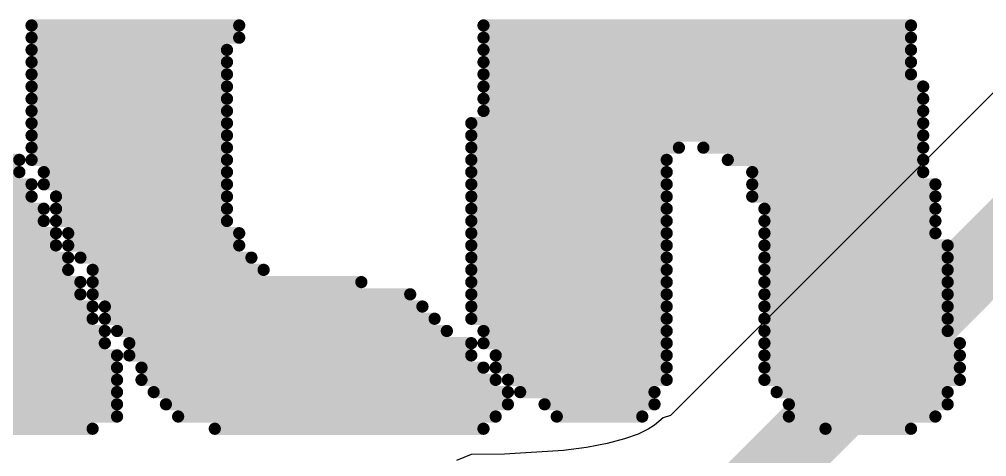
# Model space of a CAD drawing. Header units: millimetres. Extents: x 55.2 to 76.6, y 56.7 to 78.1.
# Drawn here: x 63.073 to 65.084, y 60.475 to 61.384 of the extents above; entities that cross this region are included whole.
import ezdxf

# ---------------------------------------------------------------- set-up
doc = ezdxf.new("R2010")
doc.units = ezdxf.units.MM
for name, color, linetype in [('BottomLayer', 5, 'Continuous'), ('Mechanical1', 6, 'Continuous'), ('TopSolder', 216, 'Continuous')]:
    doc.layers.add(name, color=color, linetype=linetype)

msp = doc.modelspace()

# ---------------------------------------------------------------- linework, layer by layer
at = {"layer": 'BottomLayer'}
for p, q in [((65.132, 61.2655), (64.4269, 60.5603)), ((64.4113, 60.5553), (64.3937, 60.5403)), ((64.4269, 60.5603), (64.4113, 60.5553)), ((64.3801, 60.5316), (64.3592, 60.5217)), ((64.3937, 60.5403), (64.3801, 60.5316)), ((64.3309, 60.5116), (64.2951, 60.5021)), ((64.3592, 60.5217), (64.3309, 60.5116)), ((64.2042, 60.4874), (64.0818, 60.4798)), ((64.2522, 60.4938), (64.2042, 60.4874)), ((64.2951, 60.5021), (64.2522, 60.4938)), ((64.012, 60.4793), (63.9815, 60.4665)), ((64.0818, 60.4798), (64.012, 60.4793))]:
    msp.add_line(p, q, dxfattribs=at)
at = {"layer": 'BottomLayer', "const_width": 0.15}
msp.add_lwpolyline([(64.008, 59.817), (65.3841, 61.1931)], dxfattribs=at)
at = {"layer": 'Mechanical1', "const_width": 0.2}
msp.add_lwpolyline([(75.913, 67.437, 1), (55.913, 67.437, 1)], format="xyb", close=True, dxfattribs=at)
at = {"layer": 'TopSolder'}
for points, const_width in [([(75.913, 67.437, 1), (55.913, 67.437, 1)], 1.4), ([(63.0917, 61.3709, 1), (63.1044, 61.3709, 1)], 0.0127), ([(63.5235, 61.3709, 1), (63.5362, 61.3709, 1)], 0.0127), ([(64.0315, 61.3709, 1), (64.0442, 61.3709, 1)], 0.0127), ([(64.9205, 61.3709, 1), (64.9332, 61.3709, 1)], 0.0127), ([(63.0917, 61.3455, 1), (63.1044, 61.3455, 1)], 0.0127), ([(63.5235, 61.3455, 1), (63.5362, 61.3455, 1)], 0.0127), ([(64.0315, 61.3455, 1), (64.0442, 61.3455, 1)], 0.0127), ([(64.9205, 61.3455, 1), (64.9332, 61.3455, 1)], 0.0127), ([(63.0917, 61.3201, 1), (63.1044, 61.3201, 1)], 0.0127), ([(63.4981, 61.3201, 1), (63.5108, 61.3201, 1)], 0.0127), ([(64.0315, 61.3201, 1), (64.0442, 61.3201, 1)], 0.0127), ([(64.9205, 61.3201, 1), (64.9332, 61.3201, 1)], 0.0127), ([(63.0917, 61.2947, 1), (63.1044, 61.2947, 1)], 0.0127), ([(63.4981, 61.2947, 1), (63.5108, 61.2947, 1)], 0.0127), ([(64.0315, 61.2947, 1), (64.0442, 61.2947, 1)], 0.0127), ([(64.9205, 61.2947, 1), (64.9332, 61.2947, 1)], 0.0127), ([(63.0917, 61.2693, 1), (63.1044, 61.2693, 1)], 0.0127), ([(63.4981, 61.2693, 1), (63.5108, 61.2693, 1)], 0.0127), ([(64.0315, 61.2693, 1), (64.0442, 61.2693, 1)], 0.0127), ([(64.9205, 61.2693, 1), (64.9332, 61.2693, 1)], 0.0127), ([(63.0917, 61.2439, 1), (63.1044, 61.2439, 1)], 0.0127), ([(63.4981, 61.2439, 1), (63.5108, 61.2439, 1)], 0.0127), ([(64.0315, 61.2439, 1), (64.0442, 61.2439, 1)], 0.0127), ([(64.9459, 61.2439, 1), (64.9586, 61.2439, 1)], 0.0127), ([(63.0917, 61.2185, 1), (63.1044, 61.2185, 1)], 0.0127), ([(63.4981, 61.2185, 1), (63.5108, 61.2185, 1)], 0.0127), ([(64.0315, 61.2185, 1), (64.0442, 61.2185, 1)], 0.0127), ([(64.9459, 61.2185, 1), (64.9586, 61.2185, 1)], 0.0127), ([(63.0917, 61.1931, 1), (63.1044, 61.1931, 1)], 0.0127), ([(63.4981, 61.1931, 1), (63.5108, 61.1931, 1)], 0.0127), ([(64.0315, 61.1931, 1), (64.0442, 61.1931, 1)], 0.0127), ([(64.9459, 61.1931, 1), (64.9586, 61.1931, 1)], 0.0127), ([(63.0917, 61.1677, 1), (63.1044, 61.1677, 1)], 0.0127), ([(63.4981, 61.1677, 1), (63.5108, 61.1677, 1)], 0.0127), ([(64.0061, 61.1677, 1), (64.0188, 61.1677, 1)], 0.0127), ([(64.9459, 61.1677, 1), (64.9586, 61.1677, 1)], 0.0127), ([(63.0917, 61.1423, 1), (63.1044, 61.1423, 1)], 0.0127), ([(63.4981, 61.1423, 1), (63.5108, 61.1423, 1)], 0.0127), ([(64.0061, 61.1423, 1), (64.0188, 61.1423, 1)], 0.0127), ([(64.9459, 61.1423, 1), (64.9586, 61.1423, 1)], 0.0127), ([(63.0917, 61.1169, 1), (63.1044, 61.1169, 1)], 0.0127), ([(63.4981, 61.1169, 1), (63.5108, 61.1169, 1)], 0.0127), ([(64.0061, 61.1169, 1), (64.0188, 61.1169, 1)], 0.0127), ([(64.4379, 61.1169, 1), (64.4506, 61.1169, 1)], 0.0127), ([(64.4887, 61.1169, 1), (64.5014, 61.1169, 1)], 0.0127), ([(64.9459, 61.1169, 1), (64.9586, 61.1169, 1)], 0.0127), ([(63.0663, 61.0915, 1), (63.079, 61.0915, 1)], 0.0127), ([(63.0917, 61.0915, 1), (63.1044, 61.0915, 1)], 0.0127), ([(63.4981, 61.0915, 1), (63.5108, 61.0915, 1)], 0.0127), ([(64.0061, 61.0915, 1), (64.0188, 61.0915, 1)], 0.0127), ([(64.4125, 61.0915, 1), (64.4252, 61.0915, 1)], 0.0127), ([(64.5395, 61.0915, 1), (64.5522, 61.0915, 1)], 0.0127), ([(64.9459, 61.0915, 1), (64.9586, 61.0915, 1)], 0.0127), ([(63.0663, 61.0661, 1), (63.079, 61.0661, 1)], 0.0127), ([(63.1171, 61.0661, 1), (63.1298, 61.0661, 1)], 0.0127), ([(63.4981, 61.0661, 1), (63.5108, 61.0661, 1)], 0.0127), ([(64.0061, 61.0661, 1), (64.0188, 61.0661, 1)], 0.0127), ([(64.4125, 61.0661, 1), (64.4252, 61.0661, 1)], 0.0127), ([(64.5903, 61.0661, 1), (64.603, 61.0661, 1)], 0.0127), ([(64.9459, 61.0661, 1), (64.9586, 61.0661, 1)], 0.0127), ([(63.0917, 61.0407, 1), (63.1044, 61.0407, 1)], 0.0127), ([(63.1171, 61.0407, 1), (63.1298, 61.0407, 1)], 0.0127), ([(63.4981, 61.0407, 1), (63.5108, 61.0407, 1)], 0.0127), ([(64.0061, 61.0407, 1), (64.0188, 61.0407, 1)], 0.0127), ([(64.4125, 61.0407, 1), (64.4252, 61.0407, 1)], 0.0127), ([(64.5903, 61.0407, 1), (64.603, 61.0407, 1)], 0.0127), ([(64.9713, 61.0407, 1), (64.984, 61.0407, 1)], 0.0127), ([(63.0917, 61.0153, 1), (63.1044, 61.0153, 1)], 0.0127), ([(63.1425, 61.0153, 1), (63.1552, 61.0153, 1)], 0.0127), ([(63.4981, 61.0153, 1), (63.5108, 61.0153, 1)], 0.0127), ([(64.0061, 61.0153, 1), (64.0188, 61.0153, 1)], 0.0127), ([(64.4125, 61.0153, 1), (64.4252, 61.0153, 1)], 0.0127), ([(64.5903, 61.0153, 1), (64.603, 61.0153, 1)], 0.0127), ([(64.9713, 61.0153, 1), (64.984, 61.0153, 1)], 0.0127), ([(63.1171, 60.9899, 1), (63.1298, 60.9899, 1)], 0.0127), ([(63.1425, 60.9899, 1), (63.1552, 60.9899, 1)], 0.0127), ([(63.4981, 60.9899, 1), (63.5108, 60.9899, 1)], 0.0127), ([(64.0061, 60.9899, 1), (64.0188, 60.9899, 1)], 0.0127), ([(64.4125, 60.9899, 1), (64.4252, 60.9899, 1)], 0.0127), ([(64.6157, 60.9899, 1), (64.6284, 60.9899, 1)], 0.0127), ([(64.9713, 60.9899, 1), (64.984, 60.9899, 1)], 0.0127), ([(63.1171, 60.9645, 1), (63.1298, 60.9645, 1)], 0.0127), ([(63.1425, 60.9645, 1), (63.1552, 60.9645, 1)], 0.0127), ([(63.4981, 60.9645, 1), (63.5108, 60.9645, 1)], 0.0127), ([(64.0061, 60.9645, 1), (64.0188, 60.9645, 1)], 0.0127), ([(64.4125, 60.9645, 1), (64.4252, 60.9645, 1)], 0.0127), ([(64.6157, 60.9645, 1), (64.6284, 60.9645, 1)], 0.0127), ([(64.9713, 60.9645, 1), (64.984, 60.9645, 1)], 0.0127), ([(63.1425, 60.9391, 1), (63.1552, 60.9391, 1)], 0.0127), ([(63.1679, 60.9391, 1), (63.1806, 60.9391, 1)], 0.0127), ([(63.5235, 60.9391, 1), (63.5362, 60.9391, 1)], 0.0127), ([(64.0061, 60.9391, 1), (64.0188, 60.9391, 1)], 0.0127), ([(64.4125, 60.9391, 1), (64.4252, 60.9391, 1)], 0.0127), ([(64.6157, 60.9391, 1), (64.6284, 60.9391, 1)], 0.0127), ([(64.9713, 60.9391, 1), (64.984, 60.9391, 1)], 0.0127), ([(63.1425, 60.9137, 1), (63.1552, 60.9137, 1)], 0.0127), ([(63.1679, 60.9137, 1), (63.1806, 60.9137, 1)], 0.0127), ([(63.5235, 60.9137, 1), (63.5362, 60.9137, 1)], 0.0127), ([(64.0061, 60.9137, 1), (64.0188, 60.9137, 1)], 0.0127), ([(64.4125, 60.9137, 1), (64.4252, 60.9137, 1)], 0.0127), ([(64.6157, 60.9137, 1), (64.6284, 60.9137, 1)], 0.0127), ([(64.9967, 60.9137, 1), (65.0094, 60.9137, 1)], 0.0127), ([(63.1679, 60.8883, 1), (63.1806, 60.8883, 1)], 0.0127), ([(63.1933, 60.8883, 1), (63.206, 60.8883, 1)], 0.0127), ([(63.5489, 60.8883, 1), (63.5616, 60.8883, 1)], 0.0127), ([(64.0061, 60.8883, 1), (64.0188, 60.8883, 1)], 0.0127), ([(64.4125, 60.8883, 1), (64.4252, 60.8883, 1)], 0.0127), ([(64.6157, 60.8883, 1), (64.6284, 60.8883, 1)], 0.0127), ([(64.9967, 60.8883, 1), (65.0094, 60.8883, 1)], 0.0127), ([(63.1679, 60.8629, 1), (63.1806, 60.8629, 1)], 0.0127), ([(63.2187, 60.8629, 1), (63.2314, 60.8629, 1)], 0.0127), ([(63.5743, 60.8629, 1), (63.587, 60.8629, 1)], 0.0127), ([(64.0061, 60.8629, 1), (64.0188, 60.8629, 1)], 0.0127), ([(64.4125, 60.8629, 1), (64.4252, 60.8629, 1)], 0.0127), ([(64.6157, 60.8629, 1), (64.6284, 60.8629, 1)], 0.0127), ([(64.9967, 60.8629, 1), (65.0094, 60.8629, 1)], 0.0127), ([(63.1933, 60.8375, 1), (63.206, 60.8375, 1)], 0.0127), ([(63.2187, 60.8375, 1), (63.2314, 60.8375, 1)], 0.0127), ([(63.7775, 60.8375, 1), (63.7902, 60.8375, 1)], 0.0127), ([(64.0061, 60.8375, 1), (64.0188, 60.8375, 1)], 0.0127), ([(64.4125, 60.8375, 1), (64.4252, 60.8375, 1)], 0.0127), ([(64.6157, 60.8375, 1), (64.6284, 60.8375, 1)], 0.0127), ([(64.9967, 60.8375, 1), (65.0094, 60.8375, 1)], 0.0127), ([(63.1933, 60.8121, 1), (63.206, 60.8121, 1)], 0.0127), ([(63.2187, 60.8121, 1), (63.2314, 60.8121, 1)], 0.0127), ([(63.8791, 60.8121, 1), (63.8918, 60.8121, 1)], 0.0127), ([(64.0061, 60.8121, 1), (64.0188, 60.8121, 1)], 0.0127), ([(64.4125, 60.8121, 1), (64.4252, 60.8121, 1)], 0.0127), ([(64.6157, 60.8121, 1), (64.6284, 60.8121, 1)], 0.0127), ([(64.9967, 60.8121, 1), (65.0094, 60.8121, 1)], 0.0127), ([(63.2187, 60.7867, 1), (63.2314, 60.7867, 1)], 0.0127), ([(63.2441, 60.7867, 1), (63.2568, 60.7867, 1)], 0.0127), ([(63.9045, 60.7867, 1), (63.9172, 60.7867, 1)], 0.0127), ([(64.0061, 60.7867, 1), (64.0188, 60.7867, 1)], 0.0127), ([(64.4125, 60.7867, 1), (64.4252, 60.7867, 1)], 0.0127), ([(64.6157, 60.7867, 1), (64.6284, 60.7867, 1)], 0.0127), ([(64.9967, 60.7867, 1), (65.0094, 60.7867, 1)], 0.0127), ([(63.2187, 60.7613, 1), (63.2314, 60.7613, 1)], 0.0127), ([(63.2441, 60.7613, 1), (63.2568, 60.7613, 1)], 0.0127), ([(63.9299, 60.7613, 1), (63.9426, 60.7613, 1)], 0.0127), ([(64.0061, 60.7613, 1), (64.0188, 60.7613, 1)], 0.0127), ([(64.4125, 60.7613, 1), (64.4252, 60.7613, 1)], 0.0127), ([(64.6157, 60.7613, 1), (64.6284, 60.7613, 1)], 0.0127), ([(64.9967, 60.7613, 1), (65.0094, 60.7613, 1)], 0.0127), ([(63.2441, 60.7359, 1), (63.2568, 60.7359, 1)], 0.0127), ([(63.2695, 60.7359, 1), (63.2822, 60.7359, 1)], 0.0127), ([(63.9553, 60.7359, 1), (63.968, 60.7359, 1)], 0.0127), ([(64.0315, 60.7359, 1), (64.0442, 60.7359, 1)], 0.0127), ([(64.4125, 60.7359, 1), (64.4252, 60.7359, 1)], 0.0127), ([(64.6157, 60.7359, 1), (64.6284, 60.7359, 1)], 0.0127), ([(64.9967, 60.7359, 1), (65.0094, 60.7359, 1)], 0.0127), ([(63.2441, 60.7105, 1), (63.2568, 60.7105, 1)], 0.0127), ([(63.2949, 60.7105, 1), (63.3076, 60.7105, 1)], 0.0127), ([(64.0061, 60.7105, 1), (64.0188, 60.7105, 1)], 0.0127), ([(64.0315, 60.7105, 1), (64.0442, 60.7105, 1)], 0.0127), ([(64.4125, 60.7105, 1), (64.4252, 60.7105, 1)], 0.0127), ([(64.6157, 60.7105, 1), (64.6284, 60.7105, 1)], 0.0127), ([(65.0221, 60.7105, 1), (65.0348, 60.7105, 1)], 0.0127), ([(63.2695, 60.6851, 1), (63.2822, 60.6851, 1)], 0.0127), ([(63.2949, 60.6851, 1), (63.3076, 60.6851, 1)], 0.0127), ([(64.0061, 60.6851, 1), (64.0188, 60.6851, 1)], 0.0127), ([(64.0569, 60.6851, 1), (64.0696, 60.6851, 1)], 0.0127), ([(64.4125, 60.6851, 1), (64.4252, 60.6851, 1)], 0.0127), ([(64.6157, 60.6851, 1), (64.6284, 60.6851, 1)], 0.0127), ([(65.0221, 60.6851, 1), (65.0348, 60.6851, 1)], 0.0127), ([(63.2695, 60.6597, 1), (63.2822, 60.6597, 1)], 0.0127), ([(63.3203, 60.6597, 1), (63.333, 60.6597, 1)], 0.0127), ([(64.0315, 60.6597, 1), (64.0442, 60.6597, 1)], 0.0127), ([(64.0569, 60.6597, 1), (64.0696, 60.6597, 1)], 0.0127), ([(64.4125, 60.6597, 1), (64.4252, 60.6597, 1)], 0.0127), ([(64.6157, 60.6597, 1), (64.6284, 60.6597, 1)], 0.0127), ([(65.0221, 60.6597, 1), (65.0348, 60.6597, 1)], 0.0127), ([(63.2695, 60.6343, 1), (63.2822, 60.6343, 1)], 0.0127), ([(63.3203, 60.6343, 1), (63.333, 60.6343, 1)], 0.0127), ([(64.0569, 60.6343, 1), (64.0696, 60.6343, 1)], 0.0127), ([(64.0823, 60.6343, 1), (64.095, 60.6343, 1)], 0.0127), ([(64.4125, 60.6343, 1), (64.4252, 60.6343, 1)], 0.0127), ([(64.6157, 60.6343, 1), (64.6284, 60.6343, 1)], 0.0127), ([(65.0221, 60.6343, 1), (65.0348, 60.6343, 1)], 0.0127), ([(63.2695, 60.6089, 1), (63.2822, 60.6089, 1)], 0.0127), ([(63.3457, 60.6089, 1), (63.3584, 60.6089, 1)], 0.0127), ([(64.0823, 60.6089, 1), (64.095, 60.6089, 1)], 0.0127), ([(64.1077, 60.6089, 1), (64.1204, 60.6089, 1)], 0.0127), ([(64.3871, 60.6089, 1), (64.3998, 60.6089, 1)], 0.0127), ([(64.6411, 60.6089, 1), (64.6538, 60.6089, 1)], 0.0127), ([(64.9967, 60.6089, 1), (65.0094, 60.6089, 1)], 0.0127), ([(63.2695, 60.5835, 1), (63.2822, 60.5835, 1)], 0.0127), ([(63.3711, 60.5835, 1), (63.3838, 60.5835, 1)], 0.0127), ([(64.0823, 60.5835, 1), (64.095, 60.5835, 1)], 0.0127), ([(64.1585, 60.5835, 1), (64.1712, 60.5835, 1)], 0.0127), ([(64.3871, 60.5835, 1), (64.3998, 60.5835, 1)], 0.0127), ([(64.6665, 60.5835, 1), (64.6792, 60.5835, 1)], 0.0127), ([(64.9967, 60.5835, 1), (65.0094, 60.5835, 1)], 0.0127), ([(63.2695, 60.5581, 1), (63.2822, 60.5581, 1)], 0.0127), ([(63.3965, 60.5581, 1), (63.4092, 60.5581, 1)], 0.0127), ([(64.0569, 60.5581, 1), (64.0696, 60.5581, 1)], 0.0127), ([(64.1839, 60.5581, 1), (64.1966, 60.5581, 1)], 0.0127), ([(64.3617, 60.5581, 1), (64.3744, 60.5581, 1)], 0.0127), ([(64.6665, 60.5581, 1), (64.6792, 60.5581, 1)], 0.0127), ([(64.9713, 60.5581, 1), (64.984, 60.5581, 1)], 0.0127), ([(63.2187, 60.5327, 1), (63.2314, 60.5327, 1)], 0.0127), ([(63.4727, 60.5327, 1), (63.4854, 60.5327, 1)], 0.0127), ([(64.0315, 60.5327, 1), (64.0442, 60.5327, 1)], 0.0127), ([(64.7427, 60.5327, 1), (64.7554, 60.5327, 1)], 0.0127), ([(64.9205, 60.5327, 1), (64.9332, 60.5327, 1)], 0.0127)]:
    msp.add_lwpolyline(points, format="xyb", close=True, dxfattribs=dict(at, const_width=const_width))
at = {"layer": 'TopSolder', "const_width": 0.0254}
for points in [[(63.0981, 61.3709), (63.5299, 61.3709)], [(64.0379, 61.3709), (64.9269, 61.3709)], [(63.0981, 61.3455), (63.5299, 61.3455)], [(64.0379, 61.3455), (64.9269, 61.3455)], [(63.0981, 61.3201), (63.5045, 61.3201)], [(64.0379, 61.3201), (64.9269, 61.3201)], [(63.0981, 61.2947), (63.5045, 61.2947)], [(64.0379, 61.2947), (64.9269, 61.2947)], [(63.0981, 61.2693), (63.5045, 61.2693)], [(64.0379, 61.2693), (64.9269, 61.2693)], [(63.0981, 61.2439), (63.5045, 61.2439)], [(64.0379, 61.2439), (64.9523, 61.2439)], [(63.0981, 61.2185), (63.5045, 61.2185)], [(64.0379, 61.2185), (64.9523, 61.2185)], [(63.0981, 61.1931), (63.5045, 61.1931)], [(64.0379, 61.1931), (64.9523, 61.1931)], [(63.0981, 61.1677), (63.5045, 61.1677)], [(64.0125, 61.1677), (64.9523, 61.1677)], [(63.0981, 61.1423), (63.5045, 61.1423)], [(64.0125, 61.1423), (64.9523, 61.1423)], [(63.0981, 61.1169), (63.5045, 61.1169)], [(64.0125, 61.1169), (64.4443, 61.1169)], [(64.4951, 61.1169), (64.9523, 61.1169)], [(62.6917, 61.0915), (63.0727, 61.0915)], [(63.0981, 61.0915), (63.5045, 61.0915)], [(64.0125, 61.0915), (64.4189, 61.0915)], [(64.5459, 61.0915), (64.9523, 61.0915)], [(62.6917, 61.0661), (63.0727, 61.0661)], [(63.1235, 61.0661), (63.5045, 61.0661)], [(64.0125, 61.0661), (64.4189, 61.0661)], [(64.5967, 61.0661), (64.9523, 61.0661)], [(62.6917, 61.0407), (63.0981, 61.0407)], [(63.1235, 61.0407), (63.5045, 61.0407)], [(64.0125, 61.0407), (64.4189, 61.0407)], [(64.5967, 61.0407), (64.9777, 61.0407)], [(62.7171, 61.0153), (63.0981, 61.0153)], [(63.1489, 61.0153), (63.5045, 61.0153)], [(64.0125, 61.0153), (64.4189, 61.0153)], [(64.5967, 61.0153), (64.9777, 61.0153)], [(62.7171, 60.9899), (63.1235, 60.9899)], [(63.1489, 60.9899), (63.5045, 60.9899)], [(64.0125, 60.9899), (64.4189, 60.9899)], [(64.6221, 60.9899), (64.9777, 60.9899)], [(62.7425, 60.9645), (63.1235, 60.9645)], [(63.1489, 60.9645), (63.5045, 60.9645)], [(64.0125, 60.9645), (64.4189, 60.9645)], [(64.6221, 60.9645), (64.9777, 60.9645)], [(62.7425, 60.9391), (63.1489, 60.9391)], [(63.1743, 60.9391), (63.5299, 60.9391)], [(64.0125, 60.9391), (64.4189, 60.9391)], [(64.6221, 60.9391), (64.9777, 60.9391)], [(62.7679, 60.9137), (63.1489, 60.9137)], [(63.1743, 60.9137), (63.5299, 60.9137)], [(64.0125, 60.9137), (64.4189, 60.9137)], [(64.6221, 60.9137), (65.0031, 60.9137)], [(62.7679, 60.8883), (63.1743, 60.8883)], [(63.1997, 60.8883), (63.5553, 60.8883)], [(64.0125, 60.8883), (64.4189, 60.8883)], [(64.6221, 60.8883), (65.0031, 60.8883)], [(62.7679, 60.8629), (63.1743, 60.8629)], [(63.2251, 60.8629), (63.5807, 60.8629)], [(64.0125, 60.8629), (64.4189, 60.8629)], [(64.6221, 60.8629), (65.0031, 60.8629)], [(62.7933, 60.8375), (63.1997, 60.8375)], [(63.2251, 60.8375), (63.7839, 60.8375)], [(64.0125, 60.8375), (64.4189, 60.8375)], [(64.6221, 60.8375), (65.0031, 60.8375)], [(62.7933, 60.8121), (63.1997, 60.8121)], [(63.2251, 60.8121), (63.8855, 60.8121)], [(64.0125, 60.8121), (64.4189, 60.8121)], [(64.6221, 60.8121), (65.0031, 60.8121)], [(62.8187, 60.7867), (63.2251, 60.7867)], [(63.2505, 60.7867), (63.9109, 60.7867)], [(64.0125, 60.7867), (64.4189, 60.7867)], [(64.6221, 60.7867), (65.0031, 60.7867)], [(62.8441, 60.7613), (63.2251, 60.7613)], [(63.2505, 60.7613), (63.9363, 60.7613)], [(64.0125, 60.7613), (64.4189, 60.7613)], [(64.6221, 60.7613), (65.0031, 60.7613)], [(62.8441, 60.7359), (63.2505, 60.7359)], [(63.2759, 60.7359), (63.9617, 60.7359)], [(64.0379, 60.7359), (64.4189, 60.7359)], [(64.6221, 60.7359), (65.0031, 60.7359)], [(62.8441, 60.7105), (63.2505, 60.7105)], [(63.3013, 60.7105), (64.0125, 60.7105)], [(64.0379, 60.7105), (64.4189, 60.7105)], [(64.6221, 60.7105), (65.0285, 60.7105)], [(62.8695, 60.6851), (63.2759, 60.6851)], [(63.3013, 60.6851), (64.0125, 60.6851)], [(64.0633, 60.6851), (64.4189, 60.6851)], [(64.6221, 60.6851), (65.0285, 60.6851)], [(62.8695, 60.6597), (63.2759, 60.6597)], [(63.3267, 60.6597), (64.0379, 60.6597)], [(64.0633, 60.6597), (64.4189, 60.6597)], [(64.6221, 60.6597), (65.0285, 60.6597)], [(62.8695, 60.6343), (63.2759, 60.6343)], [(63.3267, 60.6343), (64.0633, 60.6343)], [(64.0887, 60.6343), (64.4189, 60.6343)], [(64.6221, 60.6343), (65.0285, 60.6343)], [(62.9203, 60.6089), (63.2759, 60.6089)], [(63.3521, 60.6089), (64.0887, 60.6089)], [(64.1141, 60.6089), (64.3935, 60.6089)], [(64.6475, 60.6089), (65.0031, 60.6089)], [(62.9457, 60.5835), (63.2759, 60.5835)], [(63.3775, 60.5835), (64.0887, 60.5835)], [(64.1649, 60.5835), (64.3935, 60.5835)], [(64.6729, 60.5835), (65.0031, 60.5835)], [(62.9457, 60.5581), (63.2759, 60.5581)], [(63.4029, 60.5581), (64.0633, 60.5581)], [(64.1903, 60.5581), (64.3681, 60.5581)], [(64.6729, 60.5581), (64.9777, 60.5581)], [(63.0219, 60.5327), (63.2251, 60.5327)], [(63.4791, 60.5327), (64.0379, 60.5327)], [(64.7491, 60.5327), (64.9269, 60.5327)]]:
    msp.add_lwpolyline(points, dxfattribs=at)

doc.saveas('drawing.dxf')
